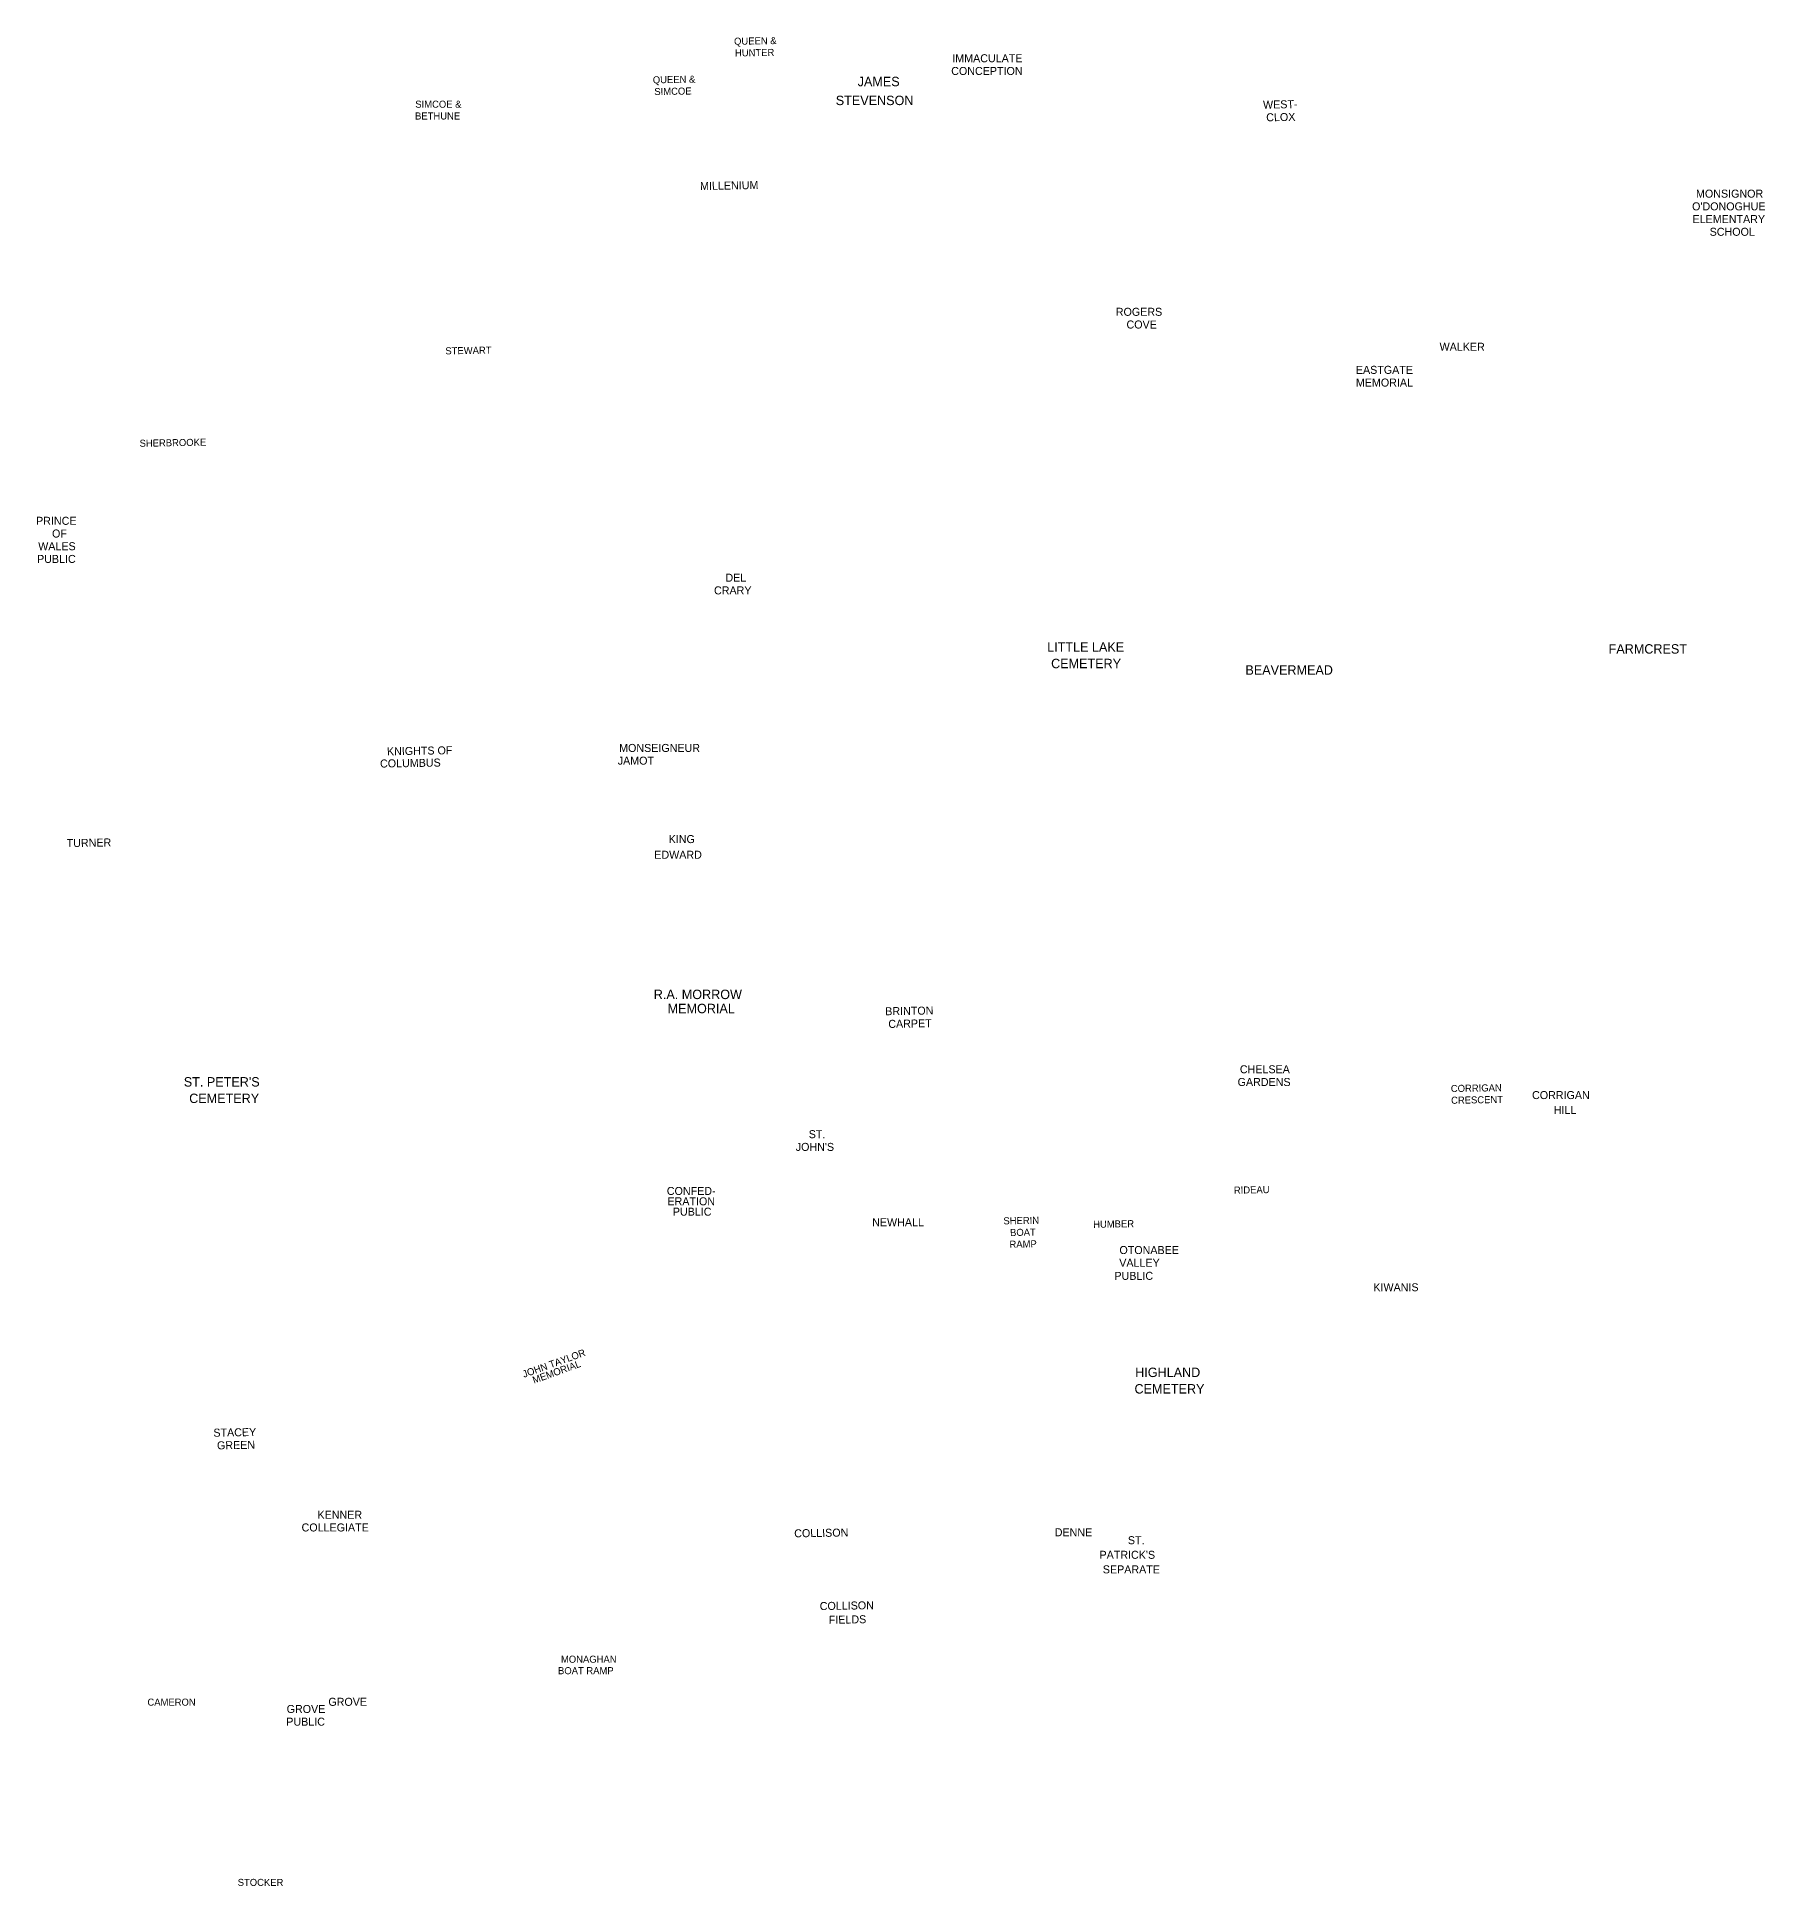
# Model space of a CAD drawing. Extents: x 708724 to 716140, y 4903858 to 4914447.
# Drawn here: x 712469 to 716140, y 4905199 to 4909127 of the extents above; entities that cross this region are included whole.
import ezdxf

# ---------------------------------------------------------------- set-up
doc = ezdxf.new("R2010")
doc.units = 0
for name, color, linetype in [('Hstext-public', 7, 'Continuous'), ('text - cemetery', 7, 'Continuous'), ('text - park', 7, 'Continuous'), ('text-Sch French', 7, 'Continuous'), ('text-Sch public', 7, 'Continuous'), ('text-Sch Sep', 7, 'Continuous')]:
    doc.layers.add(name, color=color, linetype=linetype)

msp = doc.modelspace()

# ---------------------------------------------------------------- texts
at = {"layer": 'Hstext-public'}
for s, p in [('KENNER', (713065.1, 4905979.1)), ('COLLEGIATE', (713031.3, 4905952.1))]:
    msp.add_text(s, height=17, dxfattribs=at).set_placement(p)
at = {"layer": 'text - cemetery'}
for s, p in [('LITTLE LAKE', (714614.9, 4907820.9)), ('CEMETERY', (714623.3, 4907785.9)), ("ST. PETER'S", (712781.1, 4906897.2)), ('CEMETERY', (712792.6, 4906862.2)), ('HIGHLAND ', (714801.9, 4906280.1)), ('CEMETERY', (714800.4, 4906245.1))]:
    msp.add_text(s, height=20, dxfattribs=at).set_placement(p)
at = {"layer": 'text - park'}
for s, height, rotation, p in [('QUEEN &', 15, 1, (713950, 4909110.2)), ('HUNTER', 15, 1, (713951.9, 4909085.3)), ('QUEEN &', 15, 1, (713777.4, 4909028.2)), ('SIMCOE', 15, 1, (713780.6, 4909003.3)), ('WEST-', 17, 1, (715073.5, 4908974.5)), ('CLOX', 17, 1, (715080.3, 4908947.6)), ('MILLENIUM', 17, 1, (713877.8, 4908801.7)), ('STEWART', 15, 1, (713336.8, 4908452.5)), ('SHERBROOKE', 15, 1, (712687.3, 4908256.2)), ('KNIGHTS OF', 17, 1, (713212.8, 4907600.8)), ('COLUMBUS', 17, 1, (713198.1, 4907574.8)), ('TURNER', 17, 1, (712532.5, 4907405.7)), ('BRINTON', 17, 1, (714271.1, 4907048.6)), ('CARPET', 17, 1, (714277.6, 4907021.7)), ('CORRIGAN', 15, 1, (715472.4, 4906885.5)), ('CRESCENT', 15, 1, (715472.9, 4906860.5)), ('RIDEAU', 15, 1, (715011.5, 4906669.6)), ('SHERIN', 15, 1, (714522.1, 4906604.4)), ('BOAT', 15, 1, (714536.2, 4906579.6)), ('HUMBER', 15, 1, (714712.7, 4906597)), ('RAMP', 15, 1, (714535, 4906554.6)), ('JOHN TAYLOR', 15, 19.8109, (713503.7, 4906278.4)), ('MEMORIAL ', 15, 19.8109, (713525, 4906265.9)), ('STACEY', 17, 1, (712844.1, 4906153.3)), ('GREEN', 17, 1, (712851.8, 4906126.4)), ('COLLISON', 17, 1, (714077.8, 4905939.5)), ('COLLISON', 17, 1, (714132, 4905785)), ('FIELDS', 17, 1, (714151.2, 4905755.8))]:
    msp.add_text(s, height=height, rotation=rotation, dxfattribs=at).set_placement(p)
for s, height, p in [('JAMES', 20, (714212.4, 4909022.2)), ('SIMCOE &', 15, (713272.8, 4908976.5)), ('STEVENSON', 20, (714165.9, 4908982.1)), ('BETHUNE', 15, (713272.3, 4908951.5)), ('ROGERS', 17, (714760.7, 4908534.5)), ('COVE ', 17, (714783.4, 4908507.5)), ('WALKER', 17, (715448.4, 4908460.3)), ('EASTGATE', 17, (715270.6, 4908411.2)), ('MEMORIAL', 17, (715270.6, 4908384.2)), ('CRARY', 17, (713907.3, 4907942.7)), ('DEL', 17, (713931.5, 4907969.7)), ('FARMCREST', 20, (715807.4, 4907816.9)), ('BEAVERMEAD', 20, (715036, 4907772.1)), ('KING', 17, (713811, 4907414.4)), ('EDWARD', 17, (713780.4, 4907381.1)), ('R.A. MORROW', 20, (713779.4, 4907083)), ('MEMORIAL ', 20, (713808.8, 4907053)), ('CHELSEA', 17, (715024.2, 4906925.4)), ('GARDENS', 17, (715019.4, 4906898.4)), ('CORRIGAN', 17, (715644.8, 4906870.6)), ('HILL ', 17, (715690.7, 4906838.9)), ('NEWHALL', 17, (714243.2, 4906600.4)), ('KIWANIS', 17, (715307.7, 4906462.3)), ('DENNE', 17, (714631, 4905941.8)), ('MONAGHAN', 15, (713582.2, 4905673.2)), ('BOAT RAMP', 15, (713576, 4905648.8)), ('CAMERON', 15, (712703.9, 4905582)), ('GROVE', 17, (713088.2, 4905581.7)), ('STOCKER', 15, (712895.6, 4905199.1))]:
    msp.add_text(s, height=height, dxfattribs=at).set_placement(p)
at = {"layer": 'text-Sch French'}
for s, p in [('JAMOT', (713702.8, 4907581)), ('MONSEIGNEUR', (713705.8, 4907608))]:
    msp.add_text(s, height=17, dxfattribs=at).set_placement(p)
at = {"layer": 'text-Sch public'}
for s, p in [('PRINCE', (712467.4, 4908090.5)), ('OF', (712501.3, 4908063.5)), ('WALES', (712471.9, 4908036.5)), ('PUBLIC', (712469.5, 4908009.5)), ('CONFED-', (713807.1, 4906666.9)), ('ERATION', (713808.4, 4906644.9)), ('PUBLIC', (713819.8, 4906622.9)), ('OTONABEE', (714768.4, 4906541.4)), ('PUBLIC', (714757.8, 4906486.6)), ('VALLEY', (714768, 4906514.4)), ('PUBLIC', (712998.8, 4905539.5)), ('GROVE', (712999.6, 4905566.5))]:
    msp.add_text(s, height=17, dxfattribs=at).set_placement(p)
at = {"layer": 'text-Sch Sep'}
for s, p in [('IMMACULATE', (714413.4, 4909073.1)), ('CONCEPTION', (714411.1, 4909046.1)), ("O'DONOGHUE", (715984.7, 4908758.5)), ('MONSIGNOR', (715993, 4908785.5)), ('ELEMENTARY', (715985.6, 4908731.5)), ('SCHOOL', (716022, 4908704.5)), ("JOHN'S", (714080.9, 4906760.5)), ('ST.', (714108.4, 4906787.5)), ("PATRICK'S", (714726.1, 4905894)), ('ST.', (714786.3, 4905925)), ('SEPARATE', (714733.1, 4905863))]:
    msp.add_text(s, height=17, dxfattribs=at).set_placement(p)

doc.saveas('drawing.dxf')
